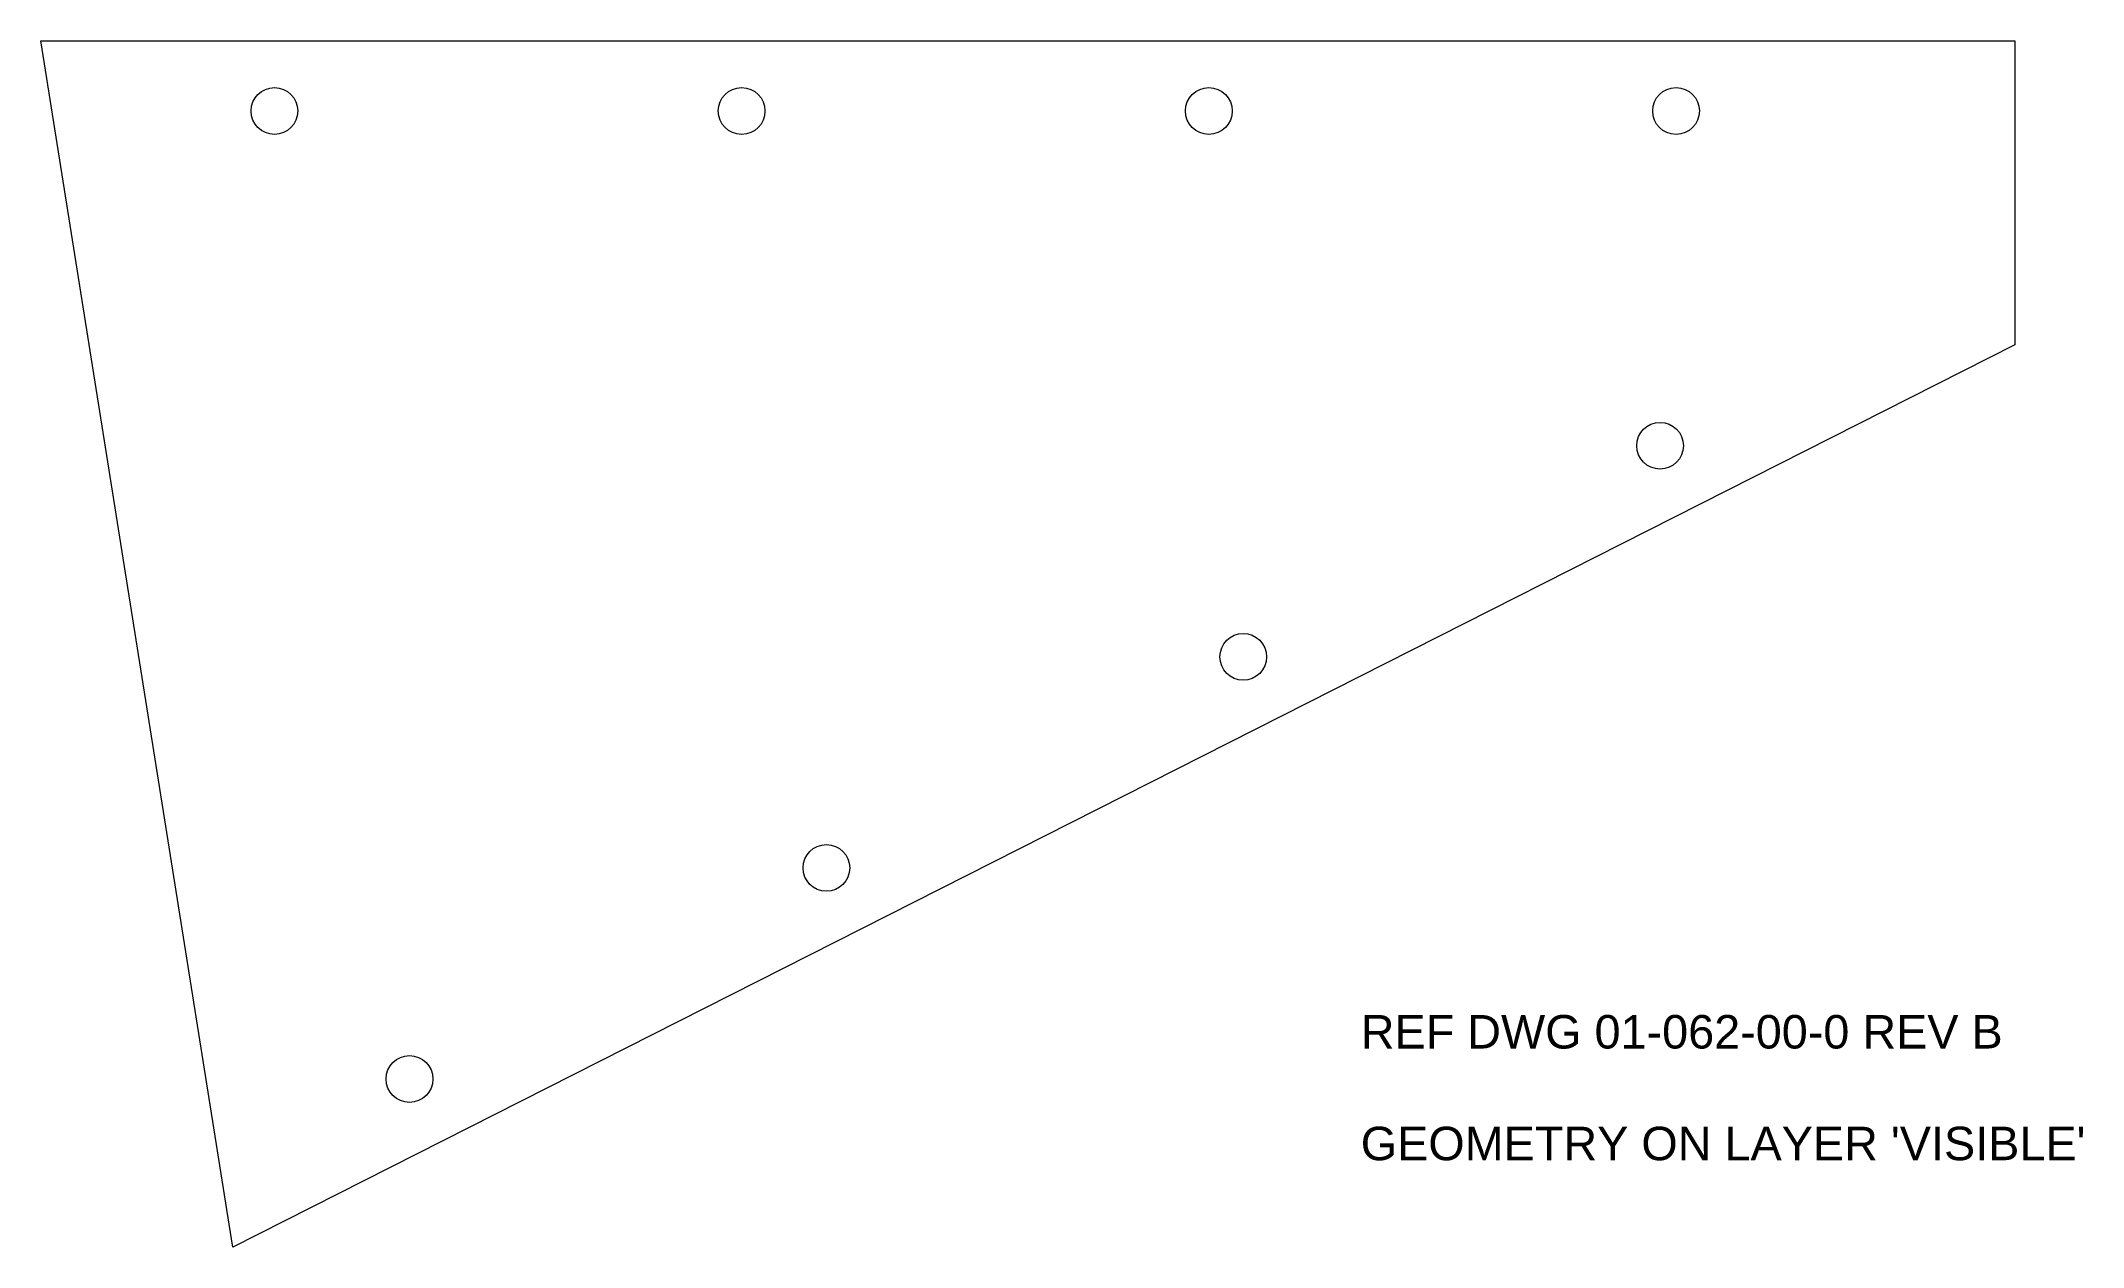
# Model space of a CAD drawing. Header units: inches. Extents: x -16.4 to 27.3, y -9.5 to 16.3.
import ezdxf

# ---------------------------------------------------------------- set-up
doc = ezdxf.new("R2010")
doc.units = ezdxf.units.IN
doc.header["$MEASUREMENT"] = 0
doc.layers.add('CONTINUOUS', color=7, linetype='Continuous', lineweight=0)
doc.layers.add('VISIBLE', color=7, linetype='Continuous', lineweight=0)
doc.styles.get("Standard").update_dxf_attribs({"font": 'txt', "height": 0.125})

msp = doc.modelspace()

# ---------------------------------------------------------------- linework, layer by layer
at = {"layer": 'VISIBLE'}
for p, q in [((-12.327, -9.48), (-16.434, 16.325)), ((-16.434, 16.325), (25.816, 16.325)), ((25.816, 16.325), (25.816, 9.825)), ((25.816, 9.825), (-12.327, -9.48))]:
    msp.add_line(p, q, dxfattribs=at)
for centre in [(-11.434, 14.825), (-1.434, 14.825), (8.566, 14.825), (18.566, 14.825), (18.224, 7.664), (9.302, 3.148), (0.38, -1.368), (-8.543, -5.884)]:
    msp.add_circle(centre, 0.5, dxfattribs=at)

# ---------------------------------------------------------------- texts
at = {"layer": 'CONTINUOUS', "insert": (11.817, -4.515), "char_height": 0.71667, "attachment_point": 1}
msp.add_mtext("{\\fArial|b0|i0|c0|p0;\\C7;REF DWG 01-062-00-0 REV B}{\\fArial|b0|i0|c0|p0;\\C7;\\P}{\\fArial|b0|i0|c0|p0;\\C7;\\PGEOMETRY ON LAYER 'VISIBLE'}{\\fArial|b0|i0|c0|p0;\\C7;\\H0.125x;}", dxfattribs=at)

doc.saveas('drawing.dxf')
